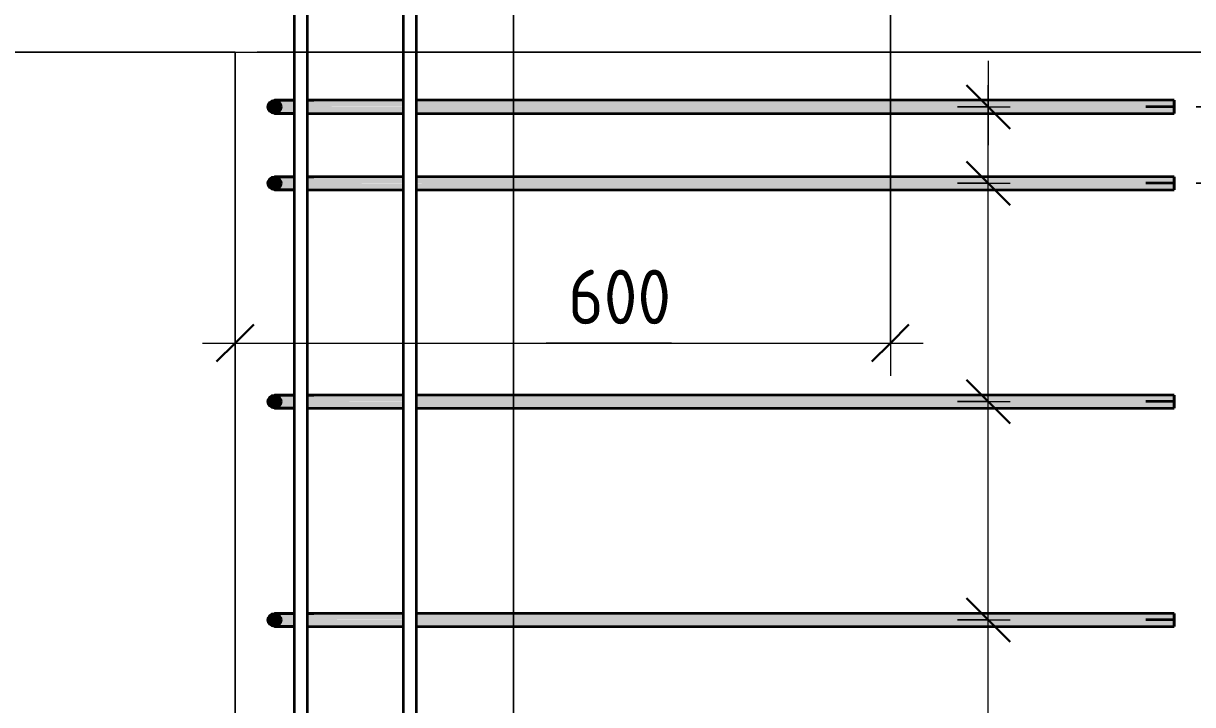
# Model space of a CAD drawing. Header units: millimetres. Extents: x 2384 to 38512, y -3571 to 48684.
# Drawn here: x 36832 to 37902, y -1198 to -573 of the extents above; entities that cross this region are included whole.
import ezdxf

# ---------------------------------------------------------------- set-up
doc = ezdxf.new("R2010")
doc.units = ezdxf.units.MM
for name, color, linetype, lineweight in [('AA_Dim', 7, 'Continuous', 9), ('AA_Dim-20', 7, 'Continuous', 9), ('AA_Oformlenie', 7, 'Continuous', 9), ('AA_Visotnaya otmetka', 7, 'Continuous', 9), ('AF_Stena_Опалубка', 253, 'Continuous', 20), ('KR_Armatura_Tonkie', 7, 'Continuous', 20)]:
    doc.layers.add(name, color=color, linetype=linetype, lineweight=lineweight)
doc.styles.add('ISOCPEUR_1', font='isocpeur.ttf', dxfattribs={"width": 0.9, "height": 50})
doc.dimstyles.new('00_Точн_3_знака__прозр_', dxfattribs={"dimscale": 304.8, "dimtxt": 49.799059, "dimasz": 0.111549, "dimexe": 0.098425, "dimexo": 0.065617, "dimgap": 0.006562, "dimtad": 1, "dimdec": 3, "dimrnd": 0.001, "dimdsep": 46, "dimtxsty": 'ISOCPEUR_1', "dimblk1": 'OBLIQUE', "dimblk2": 'OBLIQUE', "dimsah": 1, "dimcen": 0.09, "dimdle": 0.098425, "dimazin": 0, "dimtfac": 1, "dimtdec": 4, "dimtix": 1, "dimtmove": 1, "dimatfit": 3, "dimfxl": 1, "dimtvp": 1, "dimtolj": 1, "dimtzin": 0, "dimlwd": 18, "dimlwe": 18, "dimarcsym": 2})
doc.dimstyles.new('00_Точн_3_знака__прозр__1', dxfattribs={"dimscale": 304.8, "dimtxt": 49.799059, "dimasz": 0.111549, "dimexe": 0.098425, "dimexo": 0.065617, "dimgap": 0.006562, "dimtad": 1, "dimdec": 3, "dimrnd": 0.001, "dimdsep": 46, "dimtxsty": 'ISOCPEUR_1', "dimblk1": 'OBLIQUE', "dimblk2": 'OBLIQUE', "dimsah": 1, "dimcen": 0.09, "dimdle": 0.098425, "dimazin": 0, "dimtfac": 1, "dimtdec": 4, "dimtix": 1, "dimtmove": 0, "dimatfit": 3, "dimfxl": 1, "dimtvp": 1, "dimtolj": 1, "dimtzin": 0, "dimlwd": 18, "dimlwe": 18, "dimarcsym": 2})
doc.dimstyles.new('10_Раскладка_арматуры_с_засечками_3', dxfattribs={"dimscale": 304.8, "dimtxt": 0.18, "dimasz": 0.131234, "dimexe": 0.065617, "dimexo": 0, "dimgap": 0, "dimtad": 1, "dimdec": 3, "dimrnd": 0.001, "dimdsep": 46, "dimtxsty": 'ISOCPEUR_1', "dimblk1": 'OBLIQUE', "dimblk2": 'OBLIQUE', "dimsah": 1, "dimcen": 0.09, "dimdle": 0.065617, "dimazin": 0, "dimtfac": 1, "dimtdec": 4, "dimtix": 1, "dimtmove": 0, "dimatfit": 3, "dimfxl": 1, "dimtvp": 1, "dimtolj": 1, "dimtzin": 0, "dimlwd": 18, "dimlwe": 18, "dimarcsym": 2})
doc.dimstyles.new('10_Раскладка_арматуры_с_засечками_4', dxfattribs={"dimscale": 304.8, "dimtxt": 0.18, "dimasz": 0.131234, "dimexe": 0.065617, "dimexo": 0, "dimgap": 0, "dimtad": 1, "dimdec": 3, "dimrnd": 0.001, "dimdsep": 46, "dimtxsty": 'ISOCPEUR_1', "dimblk1": 'OBLIQUE', "dimblk2": 'OBLIQUE', "dimsah": 1, "dimcen": 0.09, "dimdle": 0.065617, "dimazin": 0, "dimtfac": 1, "dimtdec": 4, "dimtix": 1, "dimtmove": 1, "dimatfit": 3, "dimfxl": 1, "dimtvp": 1, "dimtolj": 1, "dimtzin": 0, "dimlwd": 18, "dimlwe": 18, "dimarcsym": 2})

# ---------------------------------------------------------------- blocks, each defined once
blk = doc.blocks.new('350_Стержень П торец СК-СГ _НесАрм_РабПлоск_ - 350_Стержень П торец СК-СГ _НесАрм_РабПлоск_-4215887-Обрамление дверного проема')
at = {"layer": 'KR_Armatura_Tonkie', "lineweight": 35}
for points in [[(-46364, -726), (-46362.4, -725.8), (-46361, -725.2), (-46359.8, -724.2), (-46358.8, -723), (-46358.2, -721.6), (-46358, -720), (-46358.2, -718.4), (-46359.1, -716.6), (-46359.8, -715.8), (-46361, -714.8), (-46362.4, -714.2), (-46364, -714), (-46365.6, -714.2), (-46367, -714.8), (-46368.2, -715.8), (-46369.2, -717), (-46369.8, -718.4), (-46370, -720), (-46369.8, -721.6), (-46369.2, -723), (-46368.2, -724.2), (-46367, -725.2), (-46365.6, -725.8)], [(-46345.8, -714.2), (-46345.8, -714.1), (-46347, -714.1)]]:
    blk.add_hatch(color=256, dxfattribs=at).paths.add_polyline_path(points)
h = blk.add_hatch(color=256, dxfattribs=at)
h.paths.add_polyline_path([(-46345.8, -720), (-46345.8, -714.2), (-46349, -714), (-46362.2, -714.3), (-46361, -714.8), (-46359.6, -716), (-46358.8, -717), (-46358.2, -718.4), (-46358, -720), (-46347.1, -720)])
h.paths.add_polyline_path([(-46328, -720), (-46328, -714), (-46333.8, -714.2), (-46333.8, -720)])
h = blk.add_hatch(color=256, dxfattribs=at)
h.paths.add_polyline_path([(-46328, -720), (-46245.8, -719.8), (-46245.8, -714), (-46328, -714.2), (-46328, -718.4)])
h.paths.add_polyline_path([(-46233.8, -720), (-45540, -720), (-45540, -714), (-46233.8, -714.2), (-46233.8, -719.8)])
h = blk.add_hatch(color=256, dxfattribs=at)
h.paths.add_polyline_path([(-46364, -726), (-46359.8, -726), (-46357.7, -726), (-46345.8, -725.8), (-46345.8, -720), (-46358, -720), (-46358.2, -721.6), (-46359.1, -723.4), (-46360.3, -724.6), (-46361.8, -725.5), (-46362.4, -725.8), (-46364, -726)])
h.paths.add_polyline_path([(-46328, -726), (-46328, -720), (-46333.8, -720), (-46333.8, -726)])
h = blk.add_hatch(color=256, dxfattribs=at)
h.paths.add_polyline_path([(-46310.9, -726), (-46245.8, -725.8), (-46245.8, -720), (-46328, -720), (-46328, -726), (-46323, -726)])
h.paths.add_polyline_path([(-46233.8, -726), (-45540, -725.8), (-45540, -720), (-46233.8, -720.2), (-46233.8, -725.8)])
at = {"layer": 'AA_Oformlenie'}
for start, end in [(360, 180), (180, 0)]:
    blk.add_arc((-46364, -720), 6, start, end, dxfattribs=at)
at = {"layer": 'KR_Armatura_Tonkie', "lineweight": 35}
for p, q in [((-46333.8, -714), (-46328, -714)), ((-46328, -714), (-46333.8, -714)), ((-46245.8, -714), (-46328, -714)), ((-45540, -714), (-46233.8, -714)), ((-45540, -714), (-45540, -720)), ((-45540, -720), (-45540, -714.2)), ((-45540, -714.2), (-45540, -720)), ((-45540, -720), (-45540, -714.2)), ((-46333.8, -726), (-46328, -726)), ((-46328, -726), (-46245.8, -726)), ((-46233.8, -726), (-45540, -726)), ((-45540, -720), (-45566, -720)), ((-45540, -720), (-45566, -720)), ((-45540, -720), (-45540, -725.8)), ((-45540, -725.8), (-45540, -720)), ((-45540, -720), (-45540, -726)), ((-45540, -725.8), (-45540, -720))]:
    blk.add_line(p, q, dxfattribs=at)
at = {"layer": 'KR_Armatura_Tonkie', "lineweight": 35, "flags": 128}
for points in [[(-46364, -714), (-46362, -714), (-46356.4, -714), (-46347.6, -714), (-46345.8, -714)], [(-46345.8, -714), (-46350.2, -714), (-46358.2, -714), (-46362.9, -714), (-46364, -714)], [(-46345.8, -726), (-46350.2, -726), (-46358.2, -726), (-46362.9, -726), (-46364, -726)], [(-46364, -726), (-46362, -726), (-46356.4, -726), (-46347.6, -726), (-46345.8, -726)]]:
    blk.add_lwpolyline(points, dxfattribs=at)
at = {"layer": 'KR_Armatura_Tonkie', "lineweight": 35}
blk.add_circle((-46364, -720), 6, dxfattribs=at)
blk = doc.blocks.new('350_Стержень П торец СК-СГ _НесАрм_РабПлоск_ - 350_Стержень П торец СК-СГ _НесАрм_РабПлоск_-V107-Обрамление дверного проема')
at = {"layer": 'KR_Armatura_Tonkie', "lineweight": 35}
for points in [[(-46364, -1126), (-46362.4, -1125.8), (-46361, -1125.2), (-46359.8, -1124.2), (-46358.8, -1123), (-46358.2, -1121.6), (-46358, -1120), (-46358.2, -1118.4), (-46359.1, -1116.6), (-46359.8, -1115.8), (-46361, -1114.8), (-46362.4, -1114.2), (-46364, -1114), (-46365.6, -1114.2), (-46367, -1114.8), (-46368.2, -1115.8), (-46369.2, -1117), (-46369.8, -1118.4), (-46370, -1120), (-46369.8, -1121.6), (-46369.2, -1123), (-46368.2, -1124.2), (-46366.4, -1125.4), (-46365.6, -1125.8)], [(-46345.8, -1114.2), (-46345.8, -1114.1), (-46347, -1114.1)]]:
    blk.add_hatch(color=256, dxfattribs=at).paths.add_polyline_path(points)
h = blk.add_hatch(color=256, dxfattribs=at)
h.paths.add_polyline_path([(-46328, -1126), (-46328, -1120), (-46333.8, -1120), (-46333.8, -1126)])
h.paths.add_polyline_path([(-46364, -1126), (-46360.3, -1125.9), (-46358.9, -1126), (-46345.8, -1125.8), (-46345.8, -1120), (-46358, -1120), (-46358.2, -1121.6), (-46359.1, -1123.4), (-46360.3, -1124.6), (-46361.8, -1125.5), (-46362.4, -1125.8), (-46364, -1126)])
h = blk.add_hatch(color=256, dxfattribs=at)
h.paths.add_polyline_path([(-46345.8, -1120), (-46345.8, -1114.2), (-46349, -1114), (-46362.2, -1114.3), (-46361, -1114.8), (-46359.6, -1116), (-46358.8, -1117), (-46358.2, -1118.4), (-46358, -1120), (-46347.1, -1120)])
h.paths.add_polyline_path([(-46328, -1120), (-46328, -1114), (-46333.8, -1114.2), (-46333.8, -1120)])
h = blk.add_hatch(color=256, dxfattribs=at)
h.paths.add_polyline_path([(-46328, -1120), (-46245.8, -1119.8), (-46245.8, -1114), (-46328, -1114.2), (-46328, -1118.4)])
h.paths.add_polyline_path([(-46233.8, -1120), (-45540, -1120), (-45540, -1114), (-46233.8, -1114.2), (-46233.8, -1119.8)])
h = blk.add_hatch(color=256, dxfattribs=at)
h.paths.add_polyline_path([(-46262.7, -1126), (-46245.8, -1125.8), (-46245.8, -1120), (-46328, -1120), (-46328, -1126), (-46310.9, -1126)])
h.paths.add_polyline_path([(-46214.5, -1126), (-45540, -1125.8), (-45540, -1120), (-46233.8, -1120.2), (-46233.8, -1126)])
at = {"layer": 'AA_Oformlenie'}
for start, end in [(0, 180), (180, 0)]:
    blk.add_arc((-46364, -1120), 6, start, end, dxfattribs=at)
at = {"layer": 'KR_Armatura_Tonkie', "lineweight": 35}
for p, q in [((-46333.8, -1114), (-46328, -1114)), ((-46328, -1114), (-46333.8, -1114)), ((-46245.8, -1114), (-46328, -1114)), ((-45540, -1114), (-46233.8, -1114)), ((-45540, -1120), (-45566, -1120)), ((-45540, -1120), (-45566, -1120)), ((-45540, -1114), (-45540, -1120)), ((-45540, -1120), (-45540, -1114.2)), ((-45540, -1114.2), (-45540, -1120)), ((-45540, -1120), (-45540, -1114.2)), ((-45540, -1120), (-45540, -1125.8)), ((-45540, -1125.8), (-45540, -1120)), ((-45540, -1120), (-45540, -1126)), ((-45540, -1125.8), (-45540, -1120)), ((-46333.8, -1126), (-46328, -1126)), ((-46328, -1126), (-46245.8, -1126)), ((-46233.8, -1126), (-45540, -1126))]:
    blk.add_line(p, q, dxfattribs=at)
at = {"layer": 'KR_Armatura_Tonkie', "lineweight": 35, "flags": 128}
for points in [[(-46364, -1114), (-46362, -1114), (-46356.4, -1114), (-46347.6, -1114), (-46345.8, -1114)], [(-46345.8, -1114), (-46350.2, -1114), (-46358.2, -1114), (-46362.9, -1114), (-46364, -1114)], [(-46345.8, -1126), (-46350.2, -1126), (-46358.2, -1126), (-46362.9, -1126), (-46364, -1126)], [(-46364, -1126), (-46362, -1126), (-46356.4, -1126), (-46347.6, -1126), (-46345.8, -1126)]]:
    blk.add_lwpolyline(points, dxfattribs=at)
at = {"layer": 'KR_Armatura_Tonkie', "lineweight": 35}
blk.add_circle((-46364, -1120), 6, dxfattribs=at)
blk = doc.blocks.new('350_Стержень П торец СК-СГ _НесАрм_РабПлоск_ - 350_Стержень П торец СК-СГ _НесАрм_РабПлоск_-V110-Обрамление дверного проема')
at = {"layer": 'KR_Armatura_Tonkie', "lineweight": 35}
for points in [[(-46364, -656), (-46362.4, -655.8), (-46361, -655.2), (-46359.8, -654.2), (-46358.8, -653), (-46358.2, -651.6), (-46358, -650), (-46358.2, -648.4), (-46359.1, -646.6), (-46359.8, -645.8), (-46361, -644.8), (-46362.4, -644.2), (-46364, -644), (-46365.6, -644.2), (-46367, -644.8), (-46368.2, -645.8), (-46369.2, -647), (-46369.8, -648.4), (-46370, -650), (-46369.8, -651.6), (-46369.2, -653), (-46368.2, -654.2), (-46367, -655.2), (-46365.6, -655.8)], [(-46345.8, -644.2), (-46345.8, -644.1), (-46347, -644.1)]]:
    blk.add_hatch(color=256, dxfattribs=at).paths.add_polyline_path(points)
h = blk.add_hatch(color=256, dxfattribs=at)
h.paths.add_polyline_path([(-46364, -656), (-46359.8, -656), (-46357.7, -656), (-46345.8, -655.8), (-46345.8, -650), (-46358, -650), (-46358.2, -651.6), (-46359.1, -653.4), (-46360.3, -654.6), (-46361.8, -655.5), (-46362.4, -655.8), (-46364, -656)])
h.paths.add_polyline_path([(-46328, -656), (-46328, -650), (-46333.8, -650), (-46333.8, -656)])
h = blk.add_hatch(color=256, dxfattribs=at)
h.paths.add_polyline_path([(-46333.8, -650), (-46328, -650), (-46328, -644), (-46333.8, -644.2), (-46333.8, -649.3)])
h.paths.add_polyline_path([(-46349, -650), (-46345.8, -650), (-46345.8, -644.2), (-46348.5, -644), (-46362.2, -644.3), (-46361, -644.8), (-46359.6, -646), (-46358.8, -647), (-46358.2, -648.4), (-46358, -650), (-46357.7, -650)])
h = blk.add_hatch(color=256, dxfattribs=at)
h.paths.add_polyline_path([(-46328, -650), (-46245.8, -649.8), (-46245.8, -644), (-46328, -644.2), (-46328, -648.4)])
h.paths.add_polyline_path([(-46233.8, -650), (-45540, -650), (-45540, -644), (-46233.8, -644.2), (-46233.8, -649.8)])
h = blk.add_hatch(color=256, dxfattribs=at)
h.paths.add_polyline_path([(-46245.8, -656), (-46245.8, -650), (-46328, -650), (-46328, -656), (-46262.7, -656)])
h.paths.add_polyline_path([(-46233.8, -656), (-45540, -655.8), (-45540, -650), (-46233.8, -650.2), (-46233.8, -655.8)])
at = {"layer": 'AA_Oformlenie'}
for start, end in [(360, 180), (180, 0)]:
    blk.add_arc((-46364, -650), 6, start, end, dxfattribs=at)
at = {"layer": 'KR_Armatura_Tonkie', "lineweight": 35}
for p, q in [((-46333.8, -644), (-46328, -644)), ((-46328, -644), (-46333.8, -644)), ((-46245.8, -644), (-46328, -644)), ((-45540, -644), (-46233.8, -644)), ((-45540, -650), (-45566, -650)), ((-45540, -650), (-45566, -650)), ((-45540, -644), (-45540, -650)), ((-45540, -650), (-45540, -644.2)), ((-45540, -644.2), (-45540, -650)), ((-45540, -650), (-45540, -644.2)), ((-45540, -650), (-45540, -655.8)), ((-45540, -655.8), (-45540, -650)), ((-45540, -650), (-45540, -656)), ((-45540, -655.8), (-45540, -650)), ((-46333.8, -656), (-46328, -656)), ((-46328, -656), (-46245.8, -656)), ((-46233.8, -656), (-45540, -656))]:
    blk.add_line(p, q, dxfattribs=at)
at = {"layer": 'KR_Armatura_Tonkie', "lineweight": 35, "flags": 128}
for points in [[(-46364, -644), (-46362, -644), (-46356.4, -644), (-46347.6, -644), (-46345.8, -644)], [(-46345.8, -644), (-46350.2, -644), (-46358.2, -644), (-46362.9, -644), (-46364, -644)], [(-46345.8, -656), (-46350.2, -656), (-46358.2, -656), (-46362.9, -656), (-46364, -656)], [(-46364, -656), (-46362, -656), (-46356.4, -656), (-46347.6, -656), (-46345.8, -656)]]:
    blk.add_lwpolyline(points, dxfattribs=at)
at = {"layer": 'KR_Armatura_Tonkie', "lineweight": 35}
blk.add_circle((-46364, -650), 6, dxfattribs=at)
blk = doc.blocks.new('DIMBLOCK236-Обрамление дверного проема')
at = {"layer": 'AA_Dim-20', "lineweight": 18}
for p, q in [((38220.9, -429.9), (38220.9, -513.1)), ((38220.9, -513.1), (38118.9, -570)), ((37645.7, -540), (38148.9, -540)), ((38118.9, -540), (37645.7, -540)), ((38118.9, -540), (38118.9, -600)), ((37045.7, -600), (38148.9, -600)), ((38118.9, -600), (37045.7, -600))]:
    blk.add_line(p, q, dxfattribs=at)
at = {"layer": 'AA_Dim-20', "lineweight": 30}
for p, q in [((38118.9, -540), (38101.9, -523)), ((38118.9, -540), (38135.9, -557)), ((38118.9, -600), (38101.9, -583)), ((38118.9, -600), (38135.9, -617))]:
    blk.add_line(p, q, dxfattribs=at)
at = {"layer": 'AA_Dim-20', "color": 0, "lineweight": 18, "insert": (38153.5, -493.1), "char_height": 50, "width": 75.848, "attachment_point": 1, "rotation": 90, "line_spacing_factor": 1.149209, "style": 'ISOCPEUR_1'}
blk.add_mtext('60', dxfattribs=at)
blk = doc.blocks.new('_Oblique')
at = {"color": 0, "linetype": 'ByBlock', "lineweight": -2}
blk.add_line((-0.5, -0.5), (0.5, 0.5), dxfattribs=at)
blk = doc.blocks.new('DIMBLOCK237-Обрамление дверного проема')
at = {"layer": 'AA_Dim-20', "lineweight": 30}
for p, q in [((38118.9, -600), (38101.9, -583)), ((38118.9, -600), (38135.9, -617)), ((38118.9, -650), (38101.9, -633)), ((38118.9, -650), (38135.9, -667))]:
    blk.add_line(p, q, dxfattribs=at)
at = {"layer": 'AA_Dim-20', "lineweight": 18}
for p, q in [((37045.7, -600), (38148.9, -600)), ((38118.9, -600), (37045.7, -600)), ((38118.9, -600), (38118.9, -650)), ((38343.6, -692.2), (38118.9, -625)), ((37905.7, -650), (38148.9, -650)), ((38118.9, -650), (37905.7, -650)), ((38343.6, -775.4), (38343.6, -692.2))]:
    blk.add_line(p, q, dxfattribs=at)
at = {"layer": 'AA_Dim-20', "color": 0, "lineweight": 18, "insert": (38276.3, -775.4), "char_height": 50, "width": 75.848, "attachment_point": 1, "rotation": 90, "line_spacing_factor": 1.149209, "style": 'ISOCPEUR_1'}
blk.add_mtext('50', dxfattribs=at)
blk = doc.blocks.new('DIMBLOCK238-Обрамление дверного проема')
at = {"layer": 'AA_Dim-20', "lineweight": 30}
for p, q in [((38118.9, -650), (38101.9, -633)), ((38118.9, -650), (38135.9, -667)), ((38118.9, -720), (38101.9, -703)), ((38118.9, -720), (38135.9, -737))]:
    blk.add_line(p, q, dxfattribs=at)
at = {"layer": 'AA_Dim-20', "lineweight": 18}
for p, q in [((37905.7, -650), (38148.9, -650)), ((38118.9, -650), (37905.7, -650)), ((38118.9, -650), (38118.9, -720)), ((38220.9, -709.9), (38118.9, -685)), ((38220.9, -793.1), (38220.9, -709.9)), ((37905.7, -720), (38148.9, -720)), ((38118.9, -720), (37905.7, -720))]:
    blk.add_line(p, q, dxfattribs=at)
at = {"layer": 'AA_Dim-20', "color": 0, "lineweight": 18, "insert": (38153.5, -793.1), "char_height": 50, "width": 75.848, "attachment_point": 1, "rotation": 90, "line_spacing_factor": 1.149209, "style": 'ISOCPEUR_1'}
blk.add_mtext('70', dxfattribs=at)
blk = doc.blocks.new('DIMBLOCK239-Обрамление дверного проема')
at = {"layer": 'AA_Dim-20', "lineweight": 30}
for p, q in [((38118.9, -720), (38101.9, -703)), ((38118.9, -720), (38135.9, -737)), ((38118.9, -2520), (38101.9, -2503)), ((38118.9, -2520), (38135.9, -2537))]:
    blk.add_line(p, q, dxfattribs=at)
at = {"layer": 'AA_Dim-20', "lineweight": 18}
for p, q in [((37905.7, -720), (38148.9, -720)), ((38118.9, -720), (37905.7, -720)), ((38118.9, -720), (38118.9, -2520)), ((37905.7, -2520), (38148.9, -2520)), ((38118.9, -2520), (37905.7, -2520))]:
    blk.add_line(p, q, dxfattribs=at)
at = {"layer": 'AA_Dim-20', "color": 0, "lineweight": 18, "insert": (38051.5, -1773.7), "char_height": 50, "width": 368.896, "attachment_point": 1, "rotation": 90, "line_spacing_factor": 1.149209, "style": 'ISOCPEUR_1'}
blk.add_mtext('200х9=1800', dxfattribs=at)
blk = doc.blocks.new('DIMBLOCK251-Обрамление дверного проема')
at = {"layer": 'AA_Dim-20', "lineweight": 30}
for p, q in [((37715.4, -1120), (37695.4, -1100)), ((37715.4, -1120), (37735.4, -1140)), ((37715.4, -1320), (37695.4, -1300)), ((37715.4, -1320), (37735.4, -1340))]:
    blk.add_line(p, q, dxfattribs=at)
at = {"layer": 'AA_Dim-20', "lineweight": 18}
for p, q in [((37687.1, -1120), (37735.4, -1120)), ((37715.4, -1120), (37687.1, -1120)), ((37715.4, -1320), (37715.4, -1120)), ((37687.1, -1320), (37735.4, -1320)), ((37715.4, -1320), (37687.1, -1320))]:
    blk.add_line(p, q, dxfattribs=at)
blk = doc.blocks.new('DIMBLOCK252-Обрамление дверного проема')
at = {"layer": 'AA_Dim-20', "lineweight": 30}
for p, q in [((37715.4, -920), (37695.4, -900)), ((37715.4, -920), (37735.4, -940)), ((37715.4, -1120), (37695.4, -1100)), ((37715.4, -1120), (37735.4, -1140))]:
    blk.add_line(p, q, dxfattribs=at)
at = {"layer": 'AA_Dim-20', "lineweight": 18}
for p, q in [((37687.1, -920), (37735.4, -920)), ((37715.4, -920), (37687.1, -920)), ((37715.4, -1120), (37715.4, -920)), ((37687.1, -1120), (37735.4, -1120)), ((37715.4, -1120), (37687.1, -1120))]:
    blk.add_line(p, q, dxfattribs=at)
blk = doc.blocks.new('DIMBLOCK253-Обрамление дверного проема')
at = {"layer": 'AA_Dim-20', "lineweight": 30}
for p, q in [((37715.4, -720), (37695.4, -700)), ((37715.4, -720), (37735.4, -740)), ((37715.4, -920), (37695.4, -900)), ((37715.4, -920), (37735.4, -940))]:
    blk.add_line(p, q, dxfattribs=at)
at = {"layer": 'AA_Dim-20', "lineweight": 18}
for p, q in [((37687.1, -720), (37735.4, -720)), ((37715.4, -720), (37687.1, -720)), ((37715.4, -920), (37715.4, -720)), ((37687.1, -920), (37735.4, -920)), ((37715.4, -920), (37687.1, -920))]:
    blk.add_line(p, q, dxfattribs=at)
blk = doc.blocks.new('DIMBLOCK254-Обрамление дверного проема')
at = {"layer": 'AA_Dim-20', "lineweight": 18}
for p, q in [((37715.4, -607.9), (37715.4, -685)), ((37715.4, -607.9), (37715.4, -607.9)), ((37715.4, -720), (37715.4, -630)), ((37687.1, -650), (37735.4, -650)), ((37715.4, -650), (37687.1, -650)), ((37687.1, -720), (37735.4, -720)), ((37715.4, -720), (37687.1, -720))]:
    blk.add_line(p, q, dxfattribs=at)
at = {"layer": 'AA_Dim-20', "lineweight": 30}
for p, q in [((37715.4, -650), (37695.4, -630)), ((37715.4, -650), (37735.4, -670)), ((37715.4, -720), (37695.4, -700)), ((37715.4, -720), (37735.4, -740))]:
    blk.add_line(p, q, dxfattribs=at)
blk = doc.blocks.new('DIMBLOCK261-Обрамление дверного проема')
at = {"layer": 'AA_Dim-20', "lineweight": 18}
for p, q in [((37625.7, -566), (37625.7, -896.4)), ((37625.7, -866.4), (37625.7, -566)), ((36995.7, -866.4), (37655.7, -866.4)), ((37025.7, -862.4), (37025.7, -896.4)), ((37025.7, -866.4), (37025.7, -862.4)), ((37310.6, -866.4), (37325.7, -866.4)), ((37425.4, -866.4), (37310.6, -866.4))]:
    blk.add_line(p, q, dxfattribs=at)
at = {"layer": 'AA_Dim-20', "lineweight": 30}
for p, q in [((37025.7, -866.4), (37042.7, -849.4)), ((37625.7, -866.4), (37642.7, -849.4)), ((37025.7, -866.4), (37008.7, -883.4)), ((37625.7, -866.4), (37608.7, -883.4))]:
    blk.add_line(p, q, dxfattribs=at)
at = {"layer": 'AA_Dim-20', "color": 0, "lineweight": 18, "insert": (37330.6, -799.1), "char_height": 50, "width": 113.772, "attachment_point": 1, "line_spacing_factor": 1.149209, "style": 'ISOCPEUR_1'}
blk.add_mtext('600', dxfattribs=at)

msp = doc.modelspace()

# ---------------------------------------------------------------- linework, layer by layer
at = {"layer": 'AA_Visotnaya otmetka'}
for q in [(38286.3404, -600), (36890.1469, -600)]:
    msp.add_line((36890.1469, -600), q, dxfattribs=at)
at = {"layer": 'AF_Stena_Опалубка'}
for p, q in [((37280.691, 0), (37280.691, -2570)), ((37280.691, -2570), (37280.691, -270)), ((37280.691, -546), (37280.691, -644)), ((37280.691, -644), (37280.691, -546)), ((35860.691, -600), (37025.691, -600)), ((37025.691, -600), (35860.691, -600)), ((37025.691, -600), (37025.691, -2570)), ((37025.691, -2570), (37025.691, -600)), ((37280.691, -656), (37280.691, -714)), ((37280.691, -714), (37280.691, -656)), ((37280.691, -726), (37280.691, -914)), ((37280.691, -914), (37280.691, -726)), ((37280.691, -926), (37280.691, -1114)), ((37280.691, -1114), (37280.691, -926)), ((37280.691, -1126), (37280.691, -1314)), ((37280.691, -1314), (37280.691, -1126))]:
    msp.add_line(p, q, dxfattribs=at)
at = {"layer": 'KR_Armatura_Tonkie', "lineweight": 35}
for p, q in [((37079.851, -2570), (37079.851, 430)), ((37079.851, -2570), (37079.851, 430)), ((37091.851, -2570), (37091.851, 430)), ((37091.851, -2570), (37091.851, 430)), ((37179.851, -2570), (37179.851, 430)), ((37179.851, -2570), (37179.851, 430)), ((37191.851, -2570), (37191.851, 430)), ((37191.851, -2570), (37191.851, 430))]:
    msp.add_line(p, q, dxfattribs=at)

# ---------------------------------------------------------------- block references
for name, p in [('350_Стержень П торец СК-СГ _НесАрм_РабПлоск_ - 350_Стержень П торец СК-СГ _НесАрм_РабПлоск_-V110-Обрамление дверного проема', (83425.691, 0)), ('350_Стержень П торец СК-СГ _НесАрм_РабПлоск_ - 350_Стержень П торец СК-СГ _НесАрм_РабПлоск_-4215887-Обрамление дверного проема', (83425.691, 0)), ('350_Стержень П торец СК-СГ _НесАрм_РабПлоск_ - 350_Стержень П торец СК-СГ _НесАрм_РабПлоск_-4215887-Обрамление дверного проема', (83425.691, -200)), ('350_Стержень П торец СК-СГ _НесАрм_РабПлоск_ - 350_Стержень П торец СК-СГ _НесАрм_РабПлоск_-V107-Обрамление дверного проема', (83425.691, 0))]:
    msp.add_blockref(name, p, dxfattribs=at)

# ---------------------------------------------------------------- dimensions: what is measured, and where the dimension line sits
at = {"layer": 'AA_Dim', "lineweight": 18}
for base, p1, p2, override, picture, middle in [((38118.8682, -600), (37625.691, -540), (37025.691, -600), {"dimpost": '<>', "dimfxl": 602.992537}, 'DIMBLOCK236-Обрамление дверного проема', (38186.8787, -455.1494)), ((38118.8682, -650), (37025.691, -600), (37885.691, -650), {"dimpost": '<>', "dimfxl": 861.452262}, 'DIMBLOCK237-Обрамление дверного проема', (38309.6441, -737.5038)), ((38118.8682, -720), (37885.691, -650), (37885.691, -720), {"dimpost": '<>', "dimfxl": 70}, 'DIMBLOCK238-Обрамление дверного проема', (38186.8787, -755.1794))]:
    dim = msp.add_linear_dim(base=base, p1=p1, p2=p2, angle=90, dimstyle='00_Точн_3_знака__прозр_', override=override, dxfattribs=at)
    dim.commit()
    dim.dimension.update_dxf_attribs({"geometry": picture, "text_midpoint": middle, "dimtype": 160, "text_rotation": 90})
dim = msp.add_linear_dim(base=(37625.691, -866.425), p1=(37025.691, -842.3833), p2=(37625.691, -546), dimstyle='00_Точн_3_знака__прозр_', override={"dimpost": '<>', "dimfxl": 669.210792}, dxfattribs=at)
dim.commit()
dim.dimension.update_dxf_attribs({"geometry": 'DIMBLOCK261-Обрамление дверного проема', "text_midpoint": (37387.5074, -832.4355), "dimtype": 160})
for base, p1, p2, dimstyle, override, picture, middle in [((37715.3528, -650), (37687.0685, -720), (37687.0685, -650), '10_Раскладка_арматуры_с_засечками_4', {"dimpost": '<>', "dimfxl": 70}, 'DIMBLOCK254-Обрамление дверного проема', (37690.3528, -685)), ((37715.3528, -720), (37687.0685, -920), (37687.0685, -720), '10_Раскладка_арматуры_с_засечками_3', {"dimpost": '<>', "dimfxl": 200}, 'DIMBLOCK253-Обрамление дверного проема', (37690.3528, -820)), ((38118.8682, -2520), (37885.691, -720), (37885.691, -2520), '00_Точн_3_знака__прозр__1', {"dimpost": '200х9=<>', "dimfxl": 1800}, 'DIMBLOCK239-Обрамление дверного проема', (38091.8682, -1620)), ((37715.3528, -920), (37687.0685, -1120), (37687.0685, -920), '10_Раскладка_арматуры_с_засечками_3', {"dimpost": '<>', "dimfxl": 200}, 'DIMBLOCK252-Обрамление дверного проема', (37690.3528, -1020)), ((37715.3528, -1120), (37687.0685, -1320), (37687.0685, -1120), '10_Раскладка_арматуры_с_засечками_3', {"dimpost": '<>', "dimfxl": 200}, 'DIMBLOCK251-Обрамление дверного проема', (37690.3528, -1220))]:
    dim = msp.add_linear_dim(base=base, p1=p1, p2=p2, angle=90, dimstyle=dimstyle, override=override, dxfattribs=at)
    dim.commit()
    dim.dimension.update_dxf_attribs({"geometry": picture, "text_midpoint": middle})

doc.saveas('drawing.dxf')
